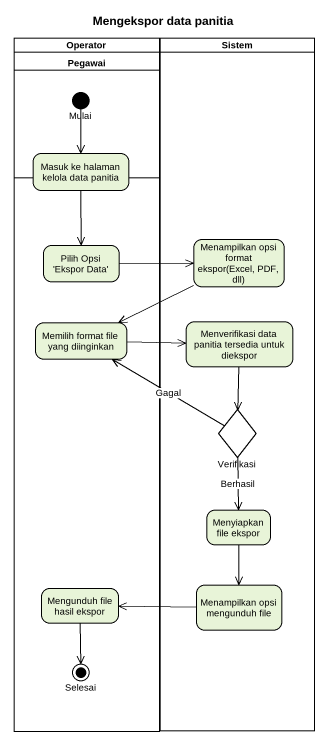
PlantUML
@startuml
title Mengekspor data panitia
hide empty description
state Operator <<partition>> {
  state Mulai <<start>>
}
state Pegawai <<partition>> {
  state "Masuk ke halaman kelola data panitia" as Masuk_ke_halaman_kelola
  state "Pilih Opsi 'Ekspor Data'" as Pilih_Opsi_Ekspor_Data
  state "Memilih format file yang diinginkan" as Memilih_format_file_yang
  state "Mengunduh file hasil ekspor" as Mengunduh_file_hasil_ekspor
  state Selesai <<end>>
}
state Sistem <<partition>> {
  state "Menampilkan opsi format ekspor(Excel, PDF, dll)" as Menampilkan_opsi_format
  state "Menverifikasi data panitia tersedia untuk diekspor" as Menverifikasi_data_panitia
  state Verifikasi <<choice>>
  state "Menyiapkan file ekspor" as Menyiapkan_file_ekspor
  state "Menampilkan opsi mengunduh file" as Menampilkan_opsi_mengunduh
}
Mulai --> Masuk_ke_halaman_kelola
Masuk_ke_halaman_kelola --> Pilih_Opsi_Ekspor_Data
Pilih_Opsi_Ekspor_Data -right-> Menampilkan_opsi_format
Menampilkan_opsi_format -left-> Memilih_format_file_yang
Memilih_format_file_yang -right-> Menverifikasi_data_panitia
Menverifikasi_data_panitia --> Verifikasi
Verifikasi -left-> Memilih_format_file_yang : Gagal
Verifikasi --> Menyiapkan_file_ekspor : Berhasil
Menyiapkan_file_ekspor --> Menampilkan_opsi_mengunduh
Mengunduh_file_hasil_ekspor --> Selesai
Menampilkan_opsi_mengunduh -left-> Mengunduh_file_hasil_ekspor
@enduml
